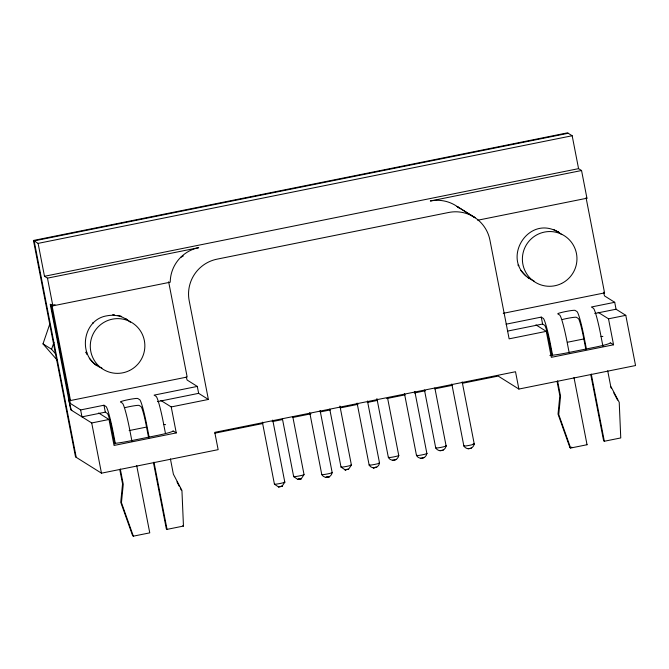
<?xml version="1.0" encoding="UTF-8"?>
<svg xmlns="http://www.w3.org/2000/svg" width="669" height="669" viewBox="0 0 669 669"><rect width="100%" height="100%" fill="white"/><g stroke="black" fill="none" stroke-linecap="round" stroke-linejoin="round"><path stroke-width="1" d="M57.275 360.248L42.992 343.883L49.732 324.189M55.669 353.943L51.588 349.268L53.946 342.377M280.119 486.505L282.025 486.263L278.563 486.965L282.025 486.296L284.818 482.182M282.393 418.669L293.658 476.629L297.789 479.397L301.251 478.703L297.789 479.397L299.695 479.163L301.251 478.728L304.044 474.622L292.763 416.578M309.739 412.622L321.797 474.656C324.524 479.129 331.314 477.808 332.175 472.64M348.608 469.186L345.145 469.855L348.608 469.186L351.401 465.072M357.095 403.081L369.154 465.106C371.922 469.621 378.621 468.216 379.532 463.099M376.915 398.565L388.38 457.546C391.106 462.02 397.896 460.698 398.757 455.53M404.452 393.531L416.511 455.564C419.246 460.046 426.028 458.717 426.889 453.549M424.472 390.035L435.736 447.996C438.504 452.512 445.203 451.107 446.114 445.989M451.809 383.989L463.868 446.022C466.636 450.538 473.334 449.125 474.246 444.007M130.355 322.241L127.478 319.849L122.519 317.223A27.429 27.237 -57.9 0 0 107.007 315.801C81.258 319.673 77.161 359.42 101.931 368.059M297.847 479.414L301.251 478.728M325.92 477.39L329.382 476.746L326.857 477.097M329.75 409.127L341.023 467.087L345.145 469.855L347.353 469.278M376.739 467.205L373.277 467.848L375.485 467.296M443.321 450.095L440.244 450.588M467.999 448.765L471.394 448.079M180.571 257.44L183.298 255.976M345.212 469.872L347.019 469.337M373.277 467.848L375.811 467.246M395.964 459.636L392.511 460.314M424.037 457.621L420.642 458.332M439.859 450.739L440.503 450.513M326.556 477.173L329.382 476.746M594.749 313.518L616.057 309.229L625.791 315.333L635.55 365.542L518.885 389.057L515.515 371.738L214.774 432.35L218.144 449.66L101.471 473.175L75.522 456.902L33.45 240.464L567.529 132.838L572.171 135.748L578.568 168.647L581.553 170.52L586.939 198.225L477.733 220.226M568.232 133.273L34.152 240.907L76.224 457.337M33.45 240.464L38.1 243.382L572.171 135.748M38.1 243.382L44.489 276.28L578.568 168.647M44.489 276.28L47.474 278.145L198.71 247.672A35.39 35.148 -57.9 0 0 170.227 282.201L52.859 305.85L50.225 304.203L70.755 409.821L91.712 422.959L108.997 419.48L114.048 445.454L176.265 432.91L171.222 406.936L160.869 400.455M581.553 170.52L430.318 200.993A35.39 35.148 -57.9 0 1 459.544 208.31M55.05 304.679L51.981 305.298L70.496 400.53L187.161 377.023L168.647 281.791M503.255 313.318L604.567 292.905L586.061 197.673L586.939 198.225M50.928 304.638L70.387 403.457L80.631 409.93L103.971 405.23L105.986 406.493A24.778 2.107 78.6 0 1 113.153 432.274L115.336 443.497M598.161 312.331L608.506 318.812L613.557 344.786L551.331 357.33L546.28 331.356L509.126 338.84L489.942 240.146A35.39 35.148 -57.9 0 0 448.64 212.483L217.032 259.162A35.39 35.148 -57.9 0 0 189.193 300.757L208.377 399.452L198.651 393.347L197.305 386.423L154.087 395.128L156.111 396.391A24.778 2.107 78.6 0 1 163.278 422.172L165.452 433.395M506.082 324.197L541.254 317.106L543.27 318.369A24.778 2.107 78.6 0 1 550.436 344.15L552.619 355.373M616.057 309.229L614.711 302.304L591.379 307.004L593.395 308.267A24.778 2.107 78.6 0 1 600.561 334.048L602.936 346.291M114.825 444.074L112.451 431.839A17.695 1.505 78.6 0 0 107.333 413.425L105.317 412.154L81.978 416.862L80.631 409.93M157.449 401.651L198.651 393.347M507.428 331.122L542.601 324.03L544.616 325.293A17.695 1.505 78.6 0 1 549.734 343.715L552.117 355.95M171.222 406.936L208.377 399.452M608.506 318.812L625.791 315.333M129.134 430.585L146.544 427.073M567.446 342.252L583.836 338.949M214.841 433.186L262.917 423.494M272.124 421.637L282.351 419.58M292.579 417.515L310.993 413.802M320.2 411.953L330.427 409.888M340.663 407.831L358.049 404.319M367.256 402.47L377.483 400.405M386.69 398.548L405.105 394.844M414.312 392.987L425.559 390.713M434.766 388.865L452.16 385.361M462.388 383.295L498.188 376.078L518.885 389.057M279.809 486.572L282.025 486.296M557.068 381.455L559.844 395.73L558.03 414.094L569.929 447.603L571.861 447.21M119.784 469.579L122.561 483.854L120.738 502.218L132.646 535.727L133.348 536.162L149.764 532.859L136.702 465.632M153.477 462.731L166.347 528.928L167.049 529.371L183.465 526.06L181.935 490.461L173.388 474.196L170.411 458.892M569.929 447.603L570.632 448.038L587.048 444.734L573.985 377.508M590.769 374.607L603.63 440.804L604.333 441.247L620.757 437.936L619.226 402.337L610.672 386.072L607.703 370.768M553.564 229.484L558.531 232.11M561.734 234.56C528.945 209.23 496.231 263.812 534.029 280.98M557.829 231.666L559.577 232.77M603.513 292.244L604.567 292.905M614.711 302.304L604.542 295.924L603.647 292.88M517.881 265.091L518.935 265.752M527.314 277.259L529.07 278.354M613.557 344.786L610.22 342.695A17.695 1.422 -11 0 1 594.691 347.278L567.036 352.856A17.695 1.422 -11 0 1 549.859 355.398M535.936 324.866L546.28 331.356M586.353 444.291L587.048 444.734M125.722 318.745L127.478 319.849M120.763 316.128L121.465 316.562A27.429 27.237 -57.9 0 0 117.978 315.425M197.305 386.423L187.128 380.042L186.233 376.998M92.673 322.801L93.2 323.135M86.828 352.831L85.783 352.17L86.978 354.528M89.32 358.316L92.657 361.845M96.972 365.433L95.215 364.337A27.429 27.237 -57.9 0 1 93.702 363.242M42.992 343.883L51.588 349.268M176.265 432.91L172.937 430.819A17.695 1.422 -11 0 1 157.407 435.402L129.753 440.98A17.695 1.422 -11 0 1 114.491 443.396M98.652 412.99L108.997 419.48M69.442 399.87L70.496 400.53M182.771 525.625L183.465 526.06M278.563 486.965L274.432 484.197L262.382 422.164M525.859 275.904L520.858 270.519M91.603 361.185L95.918 364.781M610.446 386.531L611.399 388.346M613.774 392.862L617.571 400.095M176.959 481.889L179.334 486.413M180.287 488.219L181.232 490.026M570.632 448.038L558.732 414.529L560.547 396.173L557.578 380.87M133.348 536.162L121.44 502.653L123.263 484.297L120.286 468.994M586.521 349.578L584.137 337.36A24.778 2.107 78.6 0 0 576.971 311.578L575.047 310.366A8.848 0.711 -11 0 0 565.531 311.562A8.848 0.711 -11 0 0 557.762 313.853L559.694 315.066A24.778 2.107 78.6 0 1 566.86 340.839L569.235 353.065M591.271 374.03L604.333 441.247M585.818 349.143L583.443 336.917A17.695 1.505 78.6 0 0 578.317 318.503L576.394 317.298A8.848 0.711 -11 0 0 571.092 317.725A8.848 0.711 -11 0 0 562.286 319.531M541.254 317.106L542.601 324.03M462.179 381.899L474.237 443.932M434.842 387.945L446.106 445.914M414.822 391.44L426.881 453.473M387.476 397.495L398.749 455.455M367.465 400.99L379.524 463.015M339.927 406.016L351.392 464.997M320.108 410.532L332.167 472.565M272.751 420.073L284.802 482.106M149.036 436.69L146.854 425.484A24.778 2.107 78.6 0 0 139.687 399.702L137.755 398.49A8.848 0.711 -11 0 0 128.239 399.686A8.848 0.711 -11 0 0 120.479 401.977L122.402 403.19A24.778 2.107 78.6 0 1 129.569 428.963L131.944 441.189M153.979 462.154L167.049 529.371M148.727 438.287L146.151 425.041A17.695 1.505 78.6 0 0 141.034 406.627L139.102 405.422A8.848 0.711 -11 0 0 133.808 405.849A8.848 0.711 -11 0 0 125.003 407.655M103.971 405.23L105.317 412.154M91.712 422.959L101.471 473.175M47.474 278.145L52.859 305.85M303.475 474.497A5.31 0.426 -11 0 1 298.842 476.019A5.31 0.426 -11 0 1 294.218 476.278M445.922 445.863A5.31 0.426 -11 0 1 440.938 447.385A5.31 0.426 -11 0 1 435.904 447.804M398.565 455.413A5.31 0.426 -11 0 1 393.054 457.027A5.31 0.426 -11 0 1 388.932 457.195M350.832 464.947A5.31 0.426 -11 0 1 346.208 466.477A5.31 0.426 -11 0 1 341.575 466.736M331.607 472.515A5.31 0.426 -11 0 1 327.509 473.936A5.31 0.426 -11 0 1 321.965 474.455M426.32 453.423A5.31 0.426 -11 0 1 421.696 454.953A5.31 0.426 -11 0 1 417.071 455.213M378.963 462.973A5.31 0.426 -11 0 1 374.339 464.495A5.31 0.426 -11 0 1 369.706 464.754M284.25 482.056A5.31 0.426 -11 0 1 280.144 483.478A5.31 0.426 -11 0 1 274.608 484.005M473.108 443.923A5.31 0.426 -11 0 1 470.098 445.203A5.31 0.426 -11 0 1 464.035 445.83M71.809 410.482A10.62 0.903 78.6 0 1 68.74 399.435M163.729 424.531A17.695 1.422 -11 0 1 165.586 424.69M601.013 336.407A17.695 1.422 -11 0 1 602.869 336.566M112.676 314.639A27.429 27.237 -57.9 0 1 114.441 314.781M475.057 217.701L457.094 206.462L475.057 217.701M561.651 283.439A27.429 27.237 -57.9 0 0 564.929 236.124A27.429 27.237 -57.9 0 0 522.447 257.189A27.429 27.237 -57.9 0 0 561.651 283.439M129.543 370.517A27.429 27.237 -57.9 0 0 132.83 323.202A27.429 27.237 -57.9 0 0 90.348 344.267A27.429 27.237 -57.9 0 0 129.543 370.517"/></g></svg>
